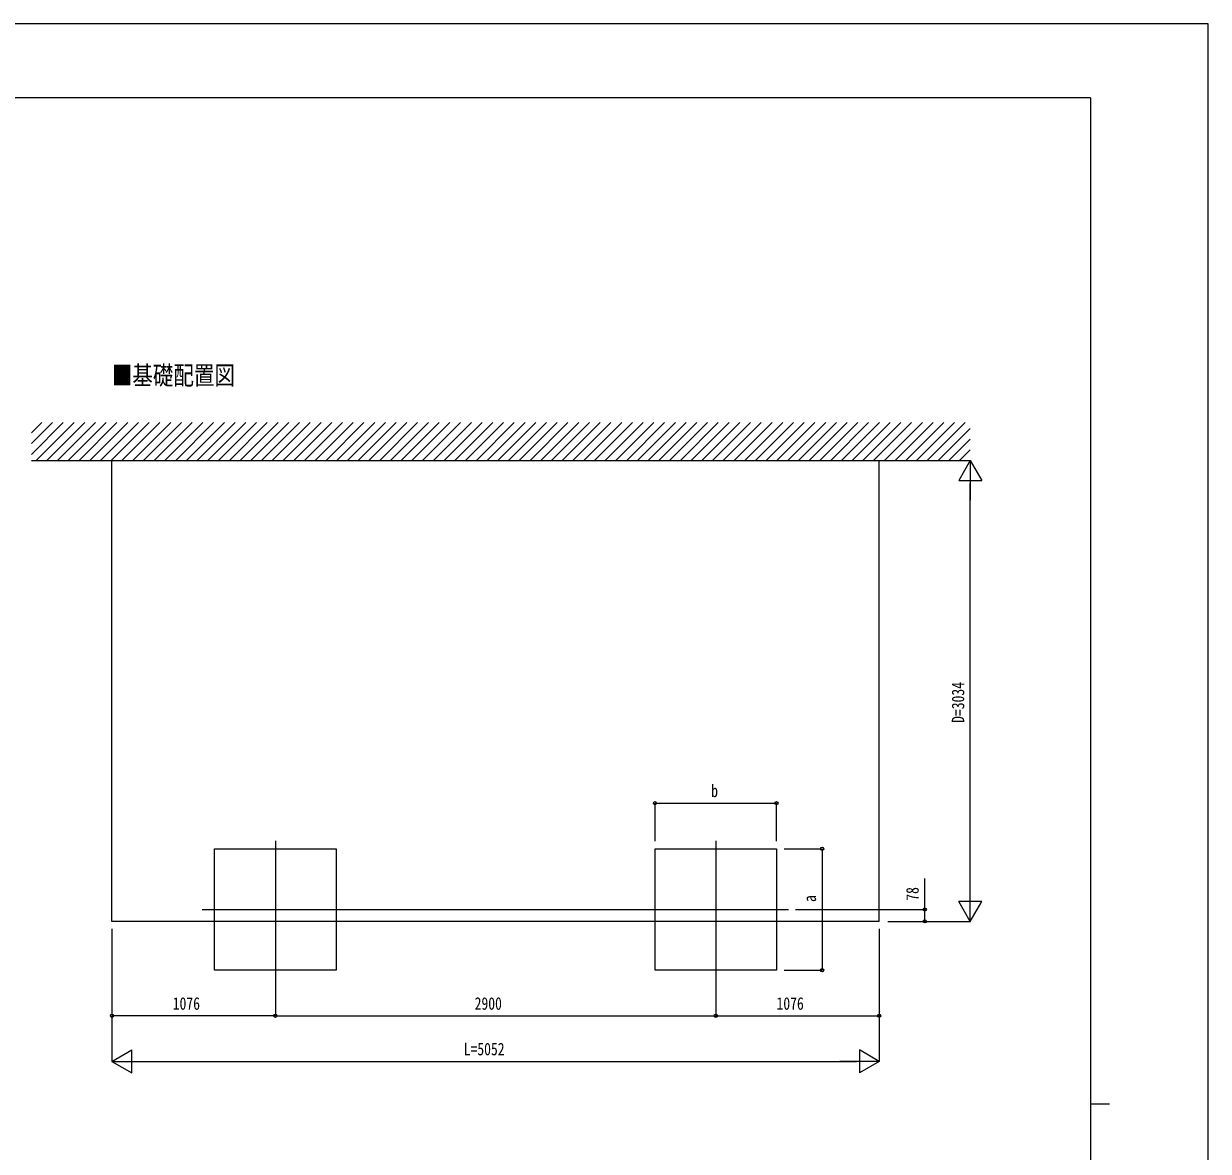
# Model space of a CAD drawing. Units: millimetres, scale not verified. Extents: x -10512 to 10512, y -7425 to 7425.
# Drawn here: x 2712 to 10512, y 0 to 7425 of the extents above; entities that cross this region are included whole.
import ezdxf
from ezdxf.enums import TextEntityAlignment as Align

# ---------------------------------------------------------------- set-up
doc = ezdxf.new("R2010")
doc.units = ezdxf.units.MM
doc.header["$LTSCALE"] = 40
for name, color, linetype in [('0-2_USER1', 3, 'Continuous'), ('0-4_YKK_12', 2, 'Continuous'), ('0-6_YKK_A1', 4, 'Continuous'), ('0-7_YKK_D', 6, 'Continuous'), ('0-8_YKK_ZWAK', 7, 'Continuous')]:
    doc.layers.add(name, color=color, linetype=linetype)
doc.styles.add('ＭＳ ゴシック', font='')
doc.styles.get('ＭＳ ゴシック').set_extended_font_data('MS Gothic')

msp = doc.modelspace()

# ---------------------------------------------------------------- linework, layer by layer
at = {"layer": '0-4_YKK_12'}
for p, q in [((4369.03, 2044.52), (4369.03, 1140.21)), ((7269.03, 2044.52), (7269.03, 1140.21)), ((3886.51, 1592.37), (7747.02, 1592.37))]:
    msp.add_line(p, q, dxfattribs=at)
at = {"layer": '0-6_YKK_A1'}
for p, q in [((2763.55, 4589.21), (2972.3, 4797.96)), ((2763.55, 4659.92), (2901.59, 4797.96)), ((2763.55, 4730.63), (2830.88, 4797.96)), ((2793.01, 4547.96), (3043.01, 4797.96)), ((2863.72, 4547.96), (3113.72, 4797.96)), ((2934.43, 4547.96), (3184.43, 4797.96)), ((3005.14, 4547.96), (3255.14, 4797.96)), ((3075.85, 4547.96), (3325.85, 4797.96)), ((3146.76, 4547.96), (3396.76, 4797.96)), ((3217.47, 4547.96), (3467.47, 4797.96)), ((3288.18, 4547.96), (3538.18, 4797.96)), ((3358.89, 4547.96), (3608.89, 4797.96)), ((3429.6, 4547.96), (3679.6, 4797.96)), ((3500.31, 4547.96), (3750.31, 4797.96)), ((3571.02, 4547.96), (3821.02, 4797.96)), ((3641.73, 4547.96), (3891.73, 4797.96)), ((3712.44, 4547.96), (3962.44, 4797.96)), ((3783.15, 4547.96), (4033.15, 4797.96)), ((3853.86, 4547.96), (4103.86, 4797.96)), ((3924.57, 4547.96), (4174.57, 4797.96)), ((3995.29, 4547.96), (4245.29, 4797.96)), ((4066, 4547.96), (4316, 4797.96)), ((4136.71, 4547.96), (4386.71, 4797.96)), ((4207.42, 4547.96), (4457.42, 4797.96)), ((4278.13, 4547.96), (4528.13, 4797.96)), ((4348.84, 4547.96), (4598.84, 4797.96)), ((4419.55, 4547.96), (4669.55, 4797.96)), ((4490.26, 4547.96), (4740.26, 4797.96)), ((4560.97, 4547.96), (4810.97, 4797.96)), ((4631.68, 4547.96), (4881.68, 4797.96)), ((4702.39, 4547.96), (4952.39, 4797.96)), ((4773.1, 4547.96), (5023.1, 4797.96)), ((4843.81, 4547.96), (5093.81, 4797.96)), ((4914.52, 4547.96), (5164.52, 4797.96)), ((4985.24, 4547.96), (5235.24, 4797.96)), ((5055.95, 4547.96), (5305.95, 4797.96)), ((5126.66, 4547.96), (5376.66, 4797.96)), ((5197.37, 4547.96), (5447.37, 4797.96)), ((5268.08, 4547.96), (5518.08, 4797.96)), ((5338.79, 4547.96), (5588.79, 4797.96)), ((5409.5, 4547.96), (5659.5, 4797.96)), ((5480.21, 4547.96), (5730.21, 4797.96)), ((5550.92, 4547.96), (5800.92, 4797.96)), ((5621.63, 4547.96), (5871.63, 4797.96)), ((5692.34, 4547.96), (5942.34, 4797.96)), ((5763.05, 4547.96), (6013.05, 4797.96)), ((5833.76, 4547.96), (6083.76, 4797.96)), ((5904.47, 4547.96), (6154.47, 4797.96)), ((5975.18, 4547.96), (6225.18, 4797.96)), ((6045.9, 4547.96), (6295.9, 4797.96)), ((6116.61, 4547.96), (6366.61, 4797.96)), ((6187.32, 4547.96), (6437.32, 4797.96)), ((6258.03, 4547.96), (6508.03, 4797.96)), ((6328.74, 4547.96), (6578.74, 4797.96)), ((6399.45, 4547.96), (6649.45, 4797.96)), ((6470.16, 4547.96), (6720.16, 4797.96)), ((6540.87, 4547.96), (6790.87, 4797.96)), ((6611.58, 4547.96), (6861.58, 4797.96)), ((6682.29, 4547.96), (6932.29, 4797.96)), ((6753, 4547.96), (7003, 4797.96)), ((6823.71, 4547.96), (7073.71, 4797.96)), ((6894.42, 4547.96), (7144.42, 4797.96)), ((6965.13, 4547.96), (7215.13, 4797.96)), ((7035.84, 4547.96), (7285.84, 4797.96)), ((7106.56, 4547.96), (7356.56, 4797.96)), ((7177.27, 4547.96), (7427.27, 4797.96)), ((7247.98, 4547.96), (7497.98, 4797.96)), ((7318.69, 4547.96), (7568.69, 4797.96)), ((7389.4, 4547.96), (7639.4, 4797.96)), ((7460.11, 4547.96), (7710.11, 4797.96)), ((7530.82, 4547.96), (7780.82, 4797.96)), ((7601.53, 4547.96), (7851.53, 4797.96)), ((7672.24, 4547.96), (7922.24, 4797.96)), ((7742.95, 4547.96), (7992.95, 4797.96)), ((7813.66, 4547.96), (8063.66, 4797.96)), ((7884.37, 4547.96), (8134.37, 4797.96)), ((7955.08, 4547.96), (8205.08, 4797.96)), ((8025.79, 4547.96), (8275.79, 4797.96)), ((8096.5, 4547.96), (8346.5, 4797.96)), ((8167.22, 4547.96), (8417.22, 4797.96)), ((8237.93, 4547.96), (8487.93, 4797.96)), ((8308.64, 4547.96), (8558.64, 4797.96)), ((8379.35, 4547.96), (8629.35, 4797.96)), ((8450.06, 4547.96), (8700.06, 4797.96)), ((8520.77, 4547.96), (8770.77, 4797.96)), ((8591.48, 4547.96), (8841.48, 4797.96)), ((8662.19, 4547.96), (8912.19, 4797.96)), ((8732.9, 4547.96), (8945.03, 4760.09)), ((8803.61, 4547.96), (8945.03, 4689.38)), ((8874.32, 4547.96), (8945.03, 4618.67)), ((2763.55, 4547.96), (8945.03, 4547.96)), ((8345.03, 1513.96), (8345.03, 4547.96))]:
    msp.add_line(p, q, dxfattribs=at)
msp.add_lwpolyline([(8345.03, 1513.96), (3293.03, 1513.96), (3293.03, 4547.96)], dxfattribs=at)
for points in [[(4769.03, 1192.37), (3969.03, 1192.37), (3969.03, 1992.37), (4769.03, 1992.37)], [(7669.03, 1192.37), (6869.03, 1192.37), (6869.03, 1992.37), (7669.03, 1992.37)]]:
    msp.add_lwpolyline(points, close=True, dxfattribs=at)
at = {"layer": '0-7_YKK_D'}
for p, q in [((8945.03, 4547.96), (8870.03, 4418.06)), ((8945.03, 4547.96), (9020.03, 4418.06)), ((8945.03, 4547.96), (8945.03, 4288.15)), ((8870.03, 4418.06), (9020.03, 4418.06)), ((8945.03, 1663.96), (8945.03, 4397.96)), ((6869.03, 2042.37), (6869.03, 2293.37)), ((6869.03, 2292.37), (7669.03, 2292.37)), ((7669.03, 2042.37), (7669.03, 2293.37)), ((7719.03, 1992.37), (7970.03, 1992.37)), ((7969.03, 1992.37), (7969.03, 1192.37)), ((8945.03, 1513.96), (8945.03, 1773.77)), ((8945.03, 1513.96), (8870.03, 1643.86)), ((9020.03, 1643.86), (8870.03, 1643.86)), ((8945.03, 1513.96), (9020.03, 1643.86)), ((7795.17, 1592.37), (8646.03, 1592.37)), ((8401.99, 1513.96), (8946.03, 1513.96)), ((8401.99, 1513.96), (8646.03, 1513.96)), ((3293.03, 1463.96), (3293.03, 591.37)), ((3293.03, 1463.96), (3293.03, 891.37)), ((8345.03, 1463.96), (8345.03, 591.37)), ((8345.03, 1462.96), (8345.03, 891.37)), ((7719.03, 1192.37), (7970.03, 1192.37)), ((4369.03, 1159.5), (4369.03, 891.37)), ((4369.03, 1159.5), (4369.03, 891.37)), ((7269.03, 1159.5), (7269.03, 891.37)), ((7269.03, 1159.5), (7269.03, 891.37)), ((4369.03, 892.37), (3293.03, 892.37)), ((4369.03, 892.37), (7269.03, 892.37)), ((7269.03, 892.37), (8345.03, 892.37)), ((3293.03, 592.37), (3422.94, 667.37)), ((3422.94, 517.37), (3422.94, 667.37)), ((8345.03, 592.37), (8215.13, 667.37)), ((8215.13, 667.37), (8215.13, 517.37)), ((3293.03, 592.37), (3422.94, 517.37)), ((3293.03, 592.37), (3552.84, 592.37)), ((3443.03, 592.37), (8195.03, 592.37)), ((8345.03, 592.37), (8085.23, 592.37)), ((8345.03, 592.37), (8215.13, 517.37))]:
    msp.add_line(p, q, dxfattribs=at)
msp.add_lwpolyline([(8645.03, 1513.96), (8645.03, 1592.37), (8645.03, 1796.87)], dxfattribs=at)
for centre in [(6869.03, 2292.37), (7669.03, 2292.37), (7969.03, 1992.37), (8645.03, 1592.37), (8645.03, 1513.96), (7969.03, 1192.37), (3293.03, 892.37), (4369.03, 892.37), (4369.03, 892.37), (7269.03, 892.37), (7269.03, 892.37), (8345.03, 892.37)]:
    msp.add_circle(centre, 10.62, dxfattribs=at)
at = {"layer": '0-8_YKK_ZWAK'}
for p, q in [((9737.55, 6937.5), (-9762.45, 6937.5)), ((9737.55, 6937.5), (9737.55, -6312.5)), ((9737.55, 312.5), (9862.55, 312.5))]:
    msp.add_line(p, q, dxfattribs=at)
msp.add_lwpolyline([(-10512.5, -7425), (10512.5, -7425), (10512.5, 7425), (-10512.5, 7425)], close=True, dxfattribs=at)

# ---------------------------------------------------------------- texts
at = {"layer": '0-2_USER1', "style": 'ＭＳ ゴシック', "width": 0.8}
msp.add_text('■基礎配置図', height=123.8, dxfattribs=at).set_placement((3291.98, 5010.47), align=Align.BOTTOM_LEFT)
at = {"layer": '0-7_YKK_D', "style": 'ＭＳ ゴシック', "width": 0.8}
for s, p in [('D=3034', (8930.03, 2820.96)), ('78', (8630.03, 1649.87)), ('a', (7954.03, 1641.6))]:
    msp.add_text(s, height=82.48, rotation=90, dxfattribs=at).set_placement(p, align=Align.BOTTOM_LEFT)
for s, p in [('b', (7239.03, 2307.37)), ('1076', (3693.03, 907.37)), ('2900', (5681.03, 907.37)), ('1076', (7669.03, 907.37)), ('L=5052', (5609.03, 607.37))]:
    msp.add_text(s, height=82.48, dxfattribs=at).set_placement(p, align=Align.BOTTOM_LEFT)

doc.saveas('drawing.dxf')
